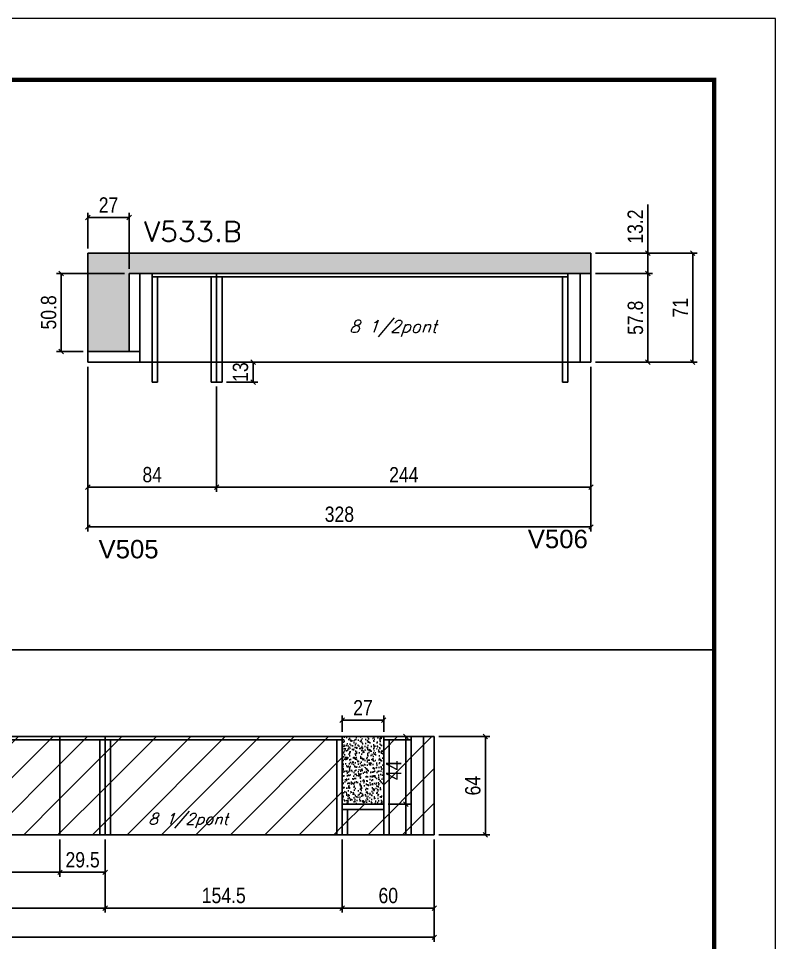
# Model space of a CAD drawing. Extents: x -21493 to -15213, y -12134 to 11887.
# Drawn here: x -20502 to -20008, y 948 to 1550 of the extents above; entities that cross this region are included whole.
import ezdxf

# ---------------------------------------------------------------- set-up
doc = ezdxf.new("R2010")
doc.units = 0
doc.linetypes.add('DASHED', pattern=[0.75, 0.5, -0.25])
for name, color, linetype in [('5', 5, 'Continuous'), ('COTA', 241, 'Continuous'), ('Painéis', 200, 'Continuous'), ('Reaproveitamento', 251, 'Continuous'), ('SARR_2.2x7', 40, 'Continuous'), ('SARR_3.5x7', 81, 'Continuous'), ('texto', 7, 'Continuous')]:
    doc.layers.add(name, color=color, linetype=linetype)
for name, color, linetype, lineweight in [('Folhas', 255, 'Continuous', 9), ('SARRAFO DE PRESSAO', 251, 'DASHED', 9), ('Texto Seção', 7, 'Continuous', 15)]:
    doc.layers.add(name, color=color, linetype=linetype, lineweight=lineweight)
doc.styles.add('COTA TECNICA', font='techl___.ttf', dxfattribs={"height": 10})
doc.styles.add('REGUA-120', font='ROMANS.shx', dxfattribs={"height": 15})
doc.styles.add('Romans', font='romans.shx')
doc.styles.get("Standard").update_dxf_attribs({"font": 'arial.ttf'})
doc.dimstyles.new('PAINEL', dxfattribs={"dimtxt": 10, "dimasz": 3, "dimexe": 3, "dimexo": 3, "dimgap": 3, "dimtad": 1, "dimdec": 1, "dimzin": 12, "dimdsep": 46, "dimtxsty": 'COTA TECNICA', "dimblk1": 'OBLIQUE', "dimblk2": 'OBLIQUE', "dimsah": 1, "dimcen": 0.9, "dimclrd": 4, "dimclre": 4, "dimclrt": 240, "dimadec": 1, "dimazin": 3, "dimtfac": 1, "dimtdec": 1, "dimtmove": 0, "dimatfit": 3, "dimfxl": 1, "dimtolj": 1, "dimtzin": 12, "dimarcsym": 0})
pattern_1 = [(45, (-160193.227, -21709.02), (-11.2253202, 11.2253202), [])]

# ---------------------------------------------------------------- blocks, each defined once
blk = doc.blocks.new('_Oblique')
at = {"color": 0, "linetype": 'ByBlock', "lineweight": -2}
blk.add_line((-0.5, -0.5), (0.5, 0.5), dxfattribs=at)
blk = doc.blocks.new('*D390')
at = {"layer": 'COTA', "color": 4, "linetype": 'ByBlock', "lineweight": -2, "transparency": 16777216}
for p, q in [((-20691.82, 1014.93), (-20691.82, 990.44)), ((-20474.82, 1014.93), (-20474.82, 990.44)), ((-20691.82, 993.44), (-20474.82, 993.44))]:
    blk.add_line(p, q, dxfattribs=at)
at = {"layer": 'Defpoints', "color": 0, "linetype": 'ByBlock', "transparency": 16777216}
for p in [(-20691.82, 1017.93), (-20474.82, 1017.93), (-20474.82, 993.44)]:
    blk.add_point(p, dxfattribs=at)
at = {"layer": 'COTA', "color": 4, "linetype": 'ByBlock', "lineweight": -2, "transparency": 16777216, "xscale": 3, "yscale": 3, "zscale": 3, "rotation": 180}
blk.add_blockref('_Oblique', (-20691.82, 993.44), dxfattribs=at)
at = {"layer": 'COTA', "color": 4, "linetype": 'ByBlock', "lineweight": -2, "transparency": 16777216, "xscale": 3, "yscale": 3, "zscale": 3}
blk.add_blockref('_Oblique', (-20474.82, 993.44), dxfattribs=at)
at = {"layer": 'COTA', "color": 240, "linetype": 'ByBlock', "transparency": 16777216, "insert": (-20583.32, 1001.51), "char_height": 10, "attachment_point": 5, "style": 'COTA TECNICA'}
blk.add_mtext('\\A1;217', dxfattribs=at)
blk = doc.blocks.new('*D391')
at = {"layer": 'COTA', "color": 4, "linetype": 'ByBlock', "lineweight": -2, "transparency": 16777216}
for p, q in [((-20474.82, 1014.93), (-20474.82, 990.44)), ((-20445.32, 1014.93), (-20445.32, 990.44)), ((-20474.82, 993.44), (-20445.32, 993.44))]:
    blk.add_line(p, q, dxfattribs=at)
at = {"layer": 'Defpoints', "color": 0, "linetype": 'ByBlock', "transparency": 16777216}
for p in [(-20474.82, 1017.93), (-20445.32, 1017.93), (-20445.32, 993.44)]:
    blk.add_point(p, dxfattribs=at)
at = {"layer": 'COTA', "color": 4, "linetype": 'ByBlock', "lineweight": -2, "transparency": 16777216, "xscale": 3, "yscale": 3, "zscale": 3, "rotation": 180}
blk.add_blockref('_Oblique', (-20474.82, 993.44), dxfattribs=at)
at = {"layer": 'COTA', "color": 4, "linetype": 'ByBlock', "lineweight": -2, "transparency": 16777216, "xscale": 3, "yscale": 3, "zscale": 3}
blk.add_blockref('_Oblique', (-20445.32, 993.44), dxfattribs=at)
at = {"layer": 'COTA', "color": 240, "linetype": 'ByBlock', "transparency": 16777216, "insert": (-20460.07, 1001.57), "char_height": 10, "attachment_point": 5, "style": 'COTA TECNICA'}
blk.add_mtext('\\A1;29.5', dxfattribs=at)
blk = doc.blocks.new('*D392')
at = {"layer": 'COTA', "color": 4, "linetype": 'ByBlock', "lineweight": -2, "transparency": 16777216}
for p, q in [((-20445.32, 1014.93), (-20445.32, 967.16)), ((-20290.82, 1014.93), (-20290.82, 967.16)), ((-20445.32, 970.16), (-20290.82, 970.16))]:
    blk.add_line(p, q, dxfattribs=at)
at = {"layer": 'Defpoints', "color": 0, "linetype": 'ByBlock', "transparency": 16777216}
for p in [(-20445.32, 1017.93), (-20290.82, 1017.93), (-20290.82, 970.16)]:
    blk.add_point(p, dxfattribs=at)
at = {"layer": 'COTA', "color": 4, "linetype": 'ByBlock', "lineweight": -2, "transparency": 16777216, "xscale": 3, "yscale": 3, "zscale": 3, "rotation": 180}
blk.add_blockref('_Oblique', (-20445.32, 970.16), dxfattribs=at)
at = {"layer": 'COTA', "color": 4, "linetype": 'ByBlock', "lineweight": -2, "transparency": 16777216, "xscale": 3, "yscale": 3, "zscale": 3}
blk.add_blockref('_Oblique', (-20290.82, 970.16), dxfattribs=at)
at = {"layer": 'COTA', "color": 240, "linetype": 'ByBlock', "transparency": 16777216, "insert": (-20368.07, 978.27), "char_height": 10, "attachment_point": 5, "style": 'COTA TECNICA'}
blk.add_mtext('\\A1;154.5', dxfattribs=at)
blk = doc.blocks.new('*D393')
at = {"layer": 'COTA', "color": 4, "linetype": 'ByBlock', "lineweight": -2, "transparency": 16777216}
for p, q in [((-20691.82, 1014.93), (-20691.82, 967.16)), ((-20445.32, 1014.93), (-20445.32, 967.16)), ((-20691.82, 970.16), (-20445.32, 970.16))]:
    blk.add_line(p, q, dxfattribs=at)
at = {"layer": 'Defpoints', "color": 0, "linetype": 'ByBlock', "transparency": 16777216}
for p in [(-20691.82, 1017.93), (-20445.32, 1017.93), (-20445.32, 970.16)]:
    blk.add_point(p, dxfattribs=at)
at = {"layer": 'COTA', "color": 4, "linetype": 'ByBlock', "lineweight": -2, "transparency": 16777216, "xscale": 3, "yscale": 3, "zscale": 3, "rotation": 180}
blk.add_blockref('_Oblique', (-20691.82, 970.16), dxfattribs=at)
at = {"layer": 'COTA', "color": 4, "linetype": 'ByBlock', "lineweight": -2, "transparency": 16777216, "xscale": 3, "yscale": 3, "zscale": 3}
blk.add_blockref('_Oblique', (-20445.32, 970.16), dxfattribs=at)
at = {"layer": 'COTA', "color": 240, "linetype": 'ByBlock', "transparency": 16777216, "insert": (-20568.57, 978.27), "char_height": 10, "attachment_point": 5, "style": 'COTA TECNICA'}
blk.add_mtext('\\A1;246.5', dxfattribs=at)
blk = doc.blocks.new('*D977')
at = {"layer": 'COTA', "color": 4, "lineweight": -2, "transparency": 16777216}
for p, q in [((-20227.82, 1081.93), (-20194.55, 1081.93)), ((-20197.55, 1017.93), (-20197.55, 1081.93)), ((-20227.82, 1017.93), (-20194.55, 1017.93))]:
    blk.add_line(p, q, dxfattribs=at)
at = {"layer": 'Defpoints', "color": 0, "transparency": 16777216}
for p in [(-20230.82, 1081.93), (-20197.55, 1081.93), (-20230.82, 1017.93)]:
    blk.add_point(p, dxfattribs=at)
at = {"layer": 'COTA', "color": 4, "lineweight": -2, "transparency": 16777216, "xscale": 3, "yscale": 3, "zscale": 3}
for p, rotation in [((-20197.55, 1081.93), 90), ((-20197.55, 1017.93), 270)]:
    blk.add_blockref('_Oblique', p, dxfattribs=dict(at, rotation=rotation))
at = {"layer": 'COTA', "color": 240, "transparency": 16777216, "insert": (-20205.66, 1049.93), "char_height": 10, "attachment_point": 5, "rotation": 90, "style": 'COTA TECNICA'}
blk.add_mtext('\\A1;64', dxfattribs=at)
blk = doc.blocks.new('*D978')
at = {"layer": 'COTA', "color": 4, "lineweight": -2, "ltscale": 25, "transparency": 16777216}
for p, q in [((-20964.82, 1014.93), (-20964.82, 948.08)), ((-20230.82, 1014.93), (-20230.82, 948.08)), ((-20964.82, 951.08), (-20230.82, 951.08))]:
    blk.add_line(p, q, dxfattribs=at)
at = {"layer": 'Defpoints', "color": 0, "ltscale": 25, "transparency": 16777216}
for p in [(-20964.82, 1017.93), (-20230.82, 1017.93), (-20230.82, 951.08)]:
    blk.add_point(p, dxfattribs=at)
at = {"layer": 'COTA', "color": 4, "lineweight": -2, "ltscale": 25, "transparency": 16777216, "xscale": 3, "yscale": 3, "zscale": 3, "rotation": 180}
blk.add_blockref('_Oblique', (-20964.82, 951.08), dxfattribs=at)
at = {"layer": 'COTA', "color": 4, "lineweight": -2, "ltscale": 25, "transparency": 16777216, "xscale": 3, "yscale": 3, "zscale": 3}
blk.add_blockref('_Oblique', (-20230.82, 951.08), dxfattribs=at)
at = {"layer": 'COTA', "color": 240, "ltscale": 25, "transparency": 16777216, "insert": (-20597.82, 959.3), "char_height": 10, "attachment_point": 5, "style": 'COTA TECNICA'}
blk.add_mtext('\\A1;734', dxfattribs=at)
blk = doc.blocks.new('*D982')
at = {"layer": 'COTA', "color": 4, "lineweight": -2, "ltscale": 25, "transparency": 16777216}
for p, q in [((-20290.82, 1014.93), (-20290.82, 967.16)), ((-20230.82, 1014.93), (-20230.82, 967.16)), ((-20290.82, 970.16), (-20230.82, 970.16))]:
    blk.add_line(p, q, dxfattribs=at)
at = {"layer": 'Defpoints', "color": 0, "ltscale": 25, "transparency": 16777216}
for p in [(-20290.82, 1017.93), (-20230.82, 1017.93), (-20230.82, 970.16)]:
    blk.add_point(p, dxfattribs=at)
at = {"layer": 'COTA', "color": 4, "lineweight": -2, "ltscale": 25, "transparency": 16777216, "xscale": 3, "yscale": 3, "zscale": 3, "rotation": 180}
blk.add_blockref('_Oblique', (-20290.82, 970.16), dxfattribs=at)
at = {"layer": 'COTA', "color": 4, "lineweight": -2, "ltscale": 25, "transparency": 16777216, "xscale": 3, "yscale": 3, "zscale": 3}
blk.add_blockref('_Oblique', (-20230.82, 970.16), dxfattribs=at)
at = {"layer": 'COTA', "color": 240, "ltscale": 25, "transparency": 16777216, "insert": (-20260.82, 978.26), "char_height": 10, "attachment_point": 5, "style": 'COTA TECNICA'}
blk.add_mtext('\\A1;60', dxfattribs=at)
blk = doc.blocks.new('*D983')
at = {"layer": 'COTA', "color": 4, "lineweight": -2, "ltscale": 25, "transparency": 16777216}
for p, q in [((-20260.82, 1081.93), (-20246.32, 1081.93)), ((-20249.32, 1081.93), (-20249.32, 1037.93)), ((-20260.82, 1037.93), (-20246.32, 1037.93))]:
    blk.add_line(p, q, dxfattribs=at)
at = {"layer": 'Defpoints', "color": 0, "ltscale": 25, "transparency": 16777216}
for p in [(-20263.82, 1081.93), (-20263.82, 1037.93), (-20249.32, 1037.93)]:
    blk.add_point(p, dxfattribs=at)
at = {"layer": 'COTA', "color": 4, "lineweight": -2, "ltscale": 25, "transparency": 16777216, "xscale": 3, "yscale": 3, "zscale": 3}
for p, rotation in [((-20249.32, 1081.93), 90), ((-20249.32, 1037.93), 270)]:
    blk.add_blockref('_Oblique', p, dxfattribs=dict(at, rotation=rotation))
at = {"layer": 'COTA', "color": 240, "ltscale": 25, "transparency": 16777216, "insert": (-20257.39, 1059.93), "char_height": 10, "attachment_point": 5, "rotation": 90, "style": 'COTA TECNICA'}
blk.add_mtext('\\A1;44', dxfattribs=at)
blk = doc.blocks.new('*D984')
at = {"layer": 'COTA', "color": 4, "lineweight": -2, "ltscale": 25, "transparency": 16777216}
for p, q in [((-20290.82, 1084.93), (-20290.82, 1095.66)), ((-20290.82, 1092.66), (-20263.82, 1092.66)), ((-20263.82, 1084.93), (-20263.82, 1095.66))]:
    blk.add_line(p, q, dxfattribs=at)
at = {"layer": 'Defpoints', "color": 0, "ltscale": 25, "transparency": 16777216}
for p in [(-20263.82, 1092.66), (-20290.82, 1081.93), (-20263.82, 1081.93)]:
    blk.add_point(p, dxfattribs=at)
at = {"layer": 'COTA', "color": 4, "lineweight": -2, "ltscale": 25, "transparency": 16777216, "xscale": 3, "yscale": 3, "zscale": 3, "rotation": 180}
blk.add_blockref('_Oblique', (-20290.82, 1092.66), dxfattribs=at)
at = {"layer": 'COTA', "color": 4, "lineweight": -2, "ltscale": 25, "transparency": 16777216, "xscale": 3, "yscale": 3, "zscale": 3}
blk.add_blockref('_Oblique', (-20263.82, 1092.66), dxfattribs=at)
at = {"layer": 'COTA', "color": 240, "ltscale": 25, "transparency": 16777216, "insert": (-20277.32, 1100.73), "char_height": 10, "attachment_point": 5, "style": 'COTA TECNICA'}
blk.add_mtext('\\A1;27', dxfattribs=at)
blk = doc.blocks.new('*D1034')
at = {"layer": 'COTA', "color": 4, "lineweight": -2, "ltscale": 25, "transparency": 16777216}
for p, q in [((-20456.69, 1323.04), (-20456.69, 1215.56)), ((-20128.69, 1323.04), (-20128.69, 1215.56)), ((-20456.69, 1218.56), (-20128.69, 1218.56))]:
    blk.add_line(p, q, dxfattribs=at)
at = {"layer": 'Defpoints', "color": 0, "ltscale": 25, "transparency": 16777216}
for p in [(-20456.69, 1326.04), (-20128.69, 1326.04), (-20128.69, 1218.56)]:
    blk.add_point(p, dxfattribs=at)
at = {"layer": 'COTA', "color": 4, "lineweight": -2, "ltscale": 25, "transparency": 16777216, "xscale": 3, "yscale": 3, "zscale": 3, "rotation": 180}
blk.add_blockref('_Oblique', (-20456.69, 1218.56), dxfattribs=at)
at = {"layer": 'COTA', "color": 4, "lineweight": -2, "ltscale": 25, "transparency": 16777216, "xscale": 3, "yscale": 3, "zscale": 3}
blk.add_blockref('_Oblique', (-20128.69, 1218.56), dxfattribs=at)
at = {"layer": 'COTA', "color": 240, "ltscale": 25, "transparency": 16777216, "insert": (-20292.69, 1226.8), "char_height": 10, "attachment_point": 5, "style": 'COTA TECNICA'}
blk.add_mtext('\\A1;328', dxfattribs=at)
blk = doc.blocks.new('*D1035')
at = {"layer": 'COTA', "color": 4, "lineweight": -2, "ltscale": 25, "transparency": 16777216}
for p, q in [((-20128.69, 1323.04), (-20128.69, 1241.55)), ((-20372.69, 1310.04), (-20372.69, 1241.55)), ((-20128.69, 1244.55), (-20372.69, 1244.55))]:
    blk.add_line(p, q, dxfattribs=at)
at = {"layer": 'Defpoints', "color": 0, "ltscale": 25, "transparency": 16777216}
for p in [(-20128.69, 1326.04), (-20372.69, 1313.04), (-20372.69, 1244.55)]:
    blk.add_point(p, dxfattribs=at)
at = {"layer": 'COTA', "color": 4, "lineweight": -2, "ltscale": 25, "transparency": 16777216, "xscale": 3, "yscale": 3, "zscale": 3, "rotation": 180}
blk.add_blockref('_Oblique', (-20372.69, 1244.55), dxfattribs=at)
at = {"layer": 'COTA', "color": 4, "lineweight": -2, "ltscale": 25, "transparency": 16777216, "xscale": 3, "yscale": 3, "zscale": 3}
blk.add_blockref('_Oblique', (-20128.69, 1244.55), dxfattribs=at)
at = {"layer": 'COTA', "color": 240, "ltscale": 25, "transparency": 16777216, "insert": (-20250.69, 1252.62), "char_height": 10, "attachment_point": 5, "style": 'COTA TECNICA'}
blk.add_mtext('\\A1;244', dxfattribs=at)
blk = doc.blocks.new('*D439')
at = {"layer": 'COTA', "color": 4, "lineweight": -2, "ltscale": 25, "transparency": 16777216}
for p, q in [((-20456.69, 1323.04), (-20456.69, 1241.55)), ((-20372.69, 1310.04), (-20372.69, 1241.55)), ((-20372.69, 1244.55), (-20456.69, 1244.55))]:
    blk.add_line(p, q, dxfattribs=at)
at = {"layer": 'Defpoints', "color": 0, "ltscale": 25, "transparency": 16777216}
for p in [(-20456.69, 1326.04), (-20372.69, 1313.04), (-20456.69, 1244.55)]:
    blk.add_point(p, dxfattribs=at)
at = {"layer": 'COTA', "color": 4, "lineweight": -2, "ltscale": 25, "transparency": 16777216, "xscale": 3, "yscale": 3, "zscale": 3, "rotation": 180}
blk.add_blockref('_Oblique', (-20456.69, 1244.55), dxfattribs=at)
at = {"layer": 'COTA', "color": 4, "lineweight": -2, "ltscale": 25, "transparency": 16777216, "xscale": 3, "yscale": 3, "zscale": 3}
blk.add_blockref('_Oblique', (-20372.69, 1244.55), dxfattribs=at)
at = {"layer": 'COTA', "color": 240, "ltscale": 25, "transparency": 16777216, "insert": (-20414.69, 1252.64), "char_height": 10, "attachment_point": 5, "style": 'COTA TECNICA'}
blk.add_mtext('\\A1;84', dxfattribs=at)
blk = doc.blocks.new('*D440')
at = {"layer": 'Defpoints', "color": 0, "ltscale": 25, "transparency": 16777216}
for p in [(-20456.69, 1420.4), (-20456.69, 1397.04), (-20429.69, 1383.84)]:
    blk.add_point(p, dxfattribs=at)
at = {"layer": 'SARR_3.5x7', "color": 4, "lineweight": -2, "ltscale": 25, "transparency": 16777216}
for p, q in [((-20456.69, 1400.04), (-20456.69, 1423.4)), ((-20429.69, 1386.84), (-20429.69, 1423.4)), ((-20429.69, 1420.4), (-20456.69, 1420.4))]:
    blk.add_line(p, q, dxfattribs=at)
at = {"layer": 'SARR_3.5x7', "color": 4, "lineweight": -2, "ltscale": 25, "transparency": 16777216, "xscale": 3, "yscale": 3, "zscale": 3, "rotation": 180}
blk.add_blockref('_Oblique', (-20456.69, 1420.4), dxfattribs=at)
at = {"layer": 'SARR_3.5x7', "color": 4, "lineweight": -2, "ltscale": 25, "transparency": 16777216, "xscale": 3, "yscale": 3, "zscale": 3}
blk.add_blockref('_Oblique', (-20429.69, 1420.4), dxfattribs=at)
at = {"layer": 'SARR_3.5x7', "color": 240, "ltscale": 25, "transparency": 16777216, "insert": (-20443.19, 1428.47), "char_height": 10, "attachment_point": 5, "style": 'COTA TECNICA'}
blk.add_mtext('\\A1;27', dxfattribs=at)
blk = doc.blocks.new('*D1036')
at = {"layer": 'Defpoints', "color": 0, "ltscale": 25, "transparency": 16777216}
for p in [(-20128.69, 1383.84), (-20128.69, 1326.04), (-20091.58, 1326.04)]:
    blk.add_point(p, dxfattribs=at)
at = {"layer": 'SARR_3.5x7', "color": 4, "lineweight": -2, "ltscale": 25, "transparency": 16777216}
for p, q in [((-20125.69, 1383.84), (-20088.58, 1383.84)), ((-20091.58, 1383.84), (-20091.58, 1326.04)), ((-20125.69, 1326.04), (-20088.58, 1326.04))]:
    blk.add_line(p, q, dxfattribs=at)
at = {"layer": 'SARR_3.5x7', "color": 4, "lineweight": -2, "ltscale": 25, "transparency": 16777216, "xscale": 3, "yscale": 3, "zscale": 3}
for p, rotation in [((-20091.58, 1383.84), 90), ((-20091.58, 1326.04), 270)]:
    blk.add_blockref('_Oblique', p, dxfattribs=dict(at, rotation=rotation))
at = {"layer": 'SARR_3.5x7', "color": 240, "ltscale": 25, "transparency": 16777216, "insert": (-20099.71, 1354.94), "char_height": 10, "attachment_point": 5, "rotation": 90, "style": 'COTA TECNICA'}
blk.add_mtext('\\A1;57.8', dxfattribs=at)
blk = doc.blocks.new('*D1037')
at = {"layer": 'Defpoints', "color": 0, "ltscale": 25, "transparency": 16777216}
for p in [(-20128.69, 1397.04), (-20091.58, 1397.04), (-20128.69, 1383.84)]:
    blk.add_point(p, dxfattribs=at)
at = {"layer": 'SARR_3.5x7', "color": 4, "lineweight": -2, "ltscale": 25, "transparency": 16777216}
for p, q in [((-20091.58, 1397.04), (-20091.58, 1428.77)), ((-20125.69, 1397.04), (-20088.58, 1397.04)), ((-20091.58, 1383.84), (-20091.58, 1397.04)), ((-20125.69, 1383.84), (-20088.58, 1383.84))]:
    blk.add_line(p, q, dxfattribs=at)
at = {"layer": 'SARR_3.5x7', "color": 4, "lineweight": -2, "ltscale": 25, "transparency": 16777216, "xscale": 3, "yscale": 3, "zscale": 3}
for p, rotation in [((-20091.58, 1397.04), 90), ((-20091.58, 1383.84), 270)]:
    blk.add_blockref('_Oblique', p, dxfattribs=dict(at, rotation=rotation))
at = {"layer": 'SARR_3.5x7', "color": 240, "ltscale": 25, "transparency": 16777216, "insert": (-20099.8, 1414.4), "char_height": 10, "attachment_point": 5, "rotation": 90, "style": 'COTA TECNICA'}
blk.add_mtext('\\A1;13.2', dxfattribs=at)
blk = doc.blocks.new('*D1038')
at = {"layer": 'Defpoints', "color": 0, "ltscale": 25, "transparency": 16777216}
for p in [(-20128.69, 1397.04), (-20128.69, 1326.04), (-20062.4, 1326.04)]:
    blk.add_point(p, dxfattribs=at)
at = {"layer": 'SARR_3.5x7', "color": 4, "lineweight": -2, "ltscale": 25, "transparency": 16777216}
for p, q in [((-20125.69, 1397.04), (-20059.4, 1397.04)), ((-20062.4, 1397.04), (-20062.4, 1326.04)), ((-20125.69, 1326.04), (-20059.4, 1326.04))]:
    blk.add_line(p, q, dxfattribs=at)
at = {"layer": 'SARR_3.5x7', "color": 4, "lineweight": -2, "ltscale": 25, "transparency": 16777216, "xscale": 3, "yscale": 3, "zscale": 3}
for p, rotation in [((-20062.4, 1397.04), 90), ((-20062.4, 1326.04), 270)]:
    blk.add_blockref('_Oblique', p, dxfattribs=dict(at, rotation=rotation))
at = {"layer": 'SARR_3.5x7', "color": 240, "ltscale": 25, "transparency": 16777216, "insert": (-20070.47, 1361.54), "char_height": 10, "attachment_point": 5, "rotation": 90, "style": 'COTA TECNICA'}
blk.add_mtext('\\A1;71', dxfattribs=at)
blk = doc.blocks.new('*D1039')
at = {"layer": 'Defpoints', "color": 0, "ltscale": 25, "transparency": 16777216}
for p in [(-20429.69, 1383.84), (-20474.05, 1333.04), (-20456.69, 1333.04)]:
    blk.add_point(p, dxfattribs=at)
at = {"layer": 'SARR_3.5x7', "color": 4, "lineweight": -2, "ltscale": 25, "transparency": 16777216}
for p, q in [((-20432.69, 1383.84), (-20477.05, 1383.84)), ((-20474.05, 1383.84), (-20474.05, 1333.04)), ((-20459.69, 1333.04), (-20477.05, 1333.04))]:
    blk.add_line(p, q, dxfattribs=at)
at = {"layer": 'SARR_3.5x7', "color": 4, "lineweight": -2, "ltscale": 25, "transparency": 16777216, "xscale": 3, "yscale": 3, "zscale": 3}
for p, rotation in [((-20474.05, 1383.84), 90), ((-20474.05, 1333.04), 270)]:
    blk.add_blockref('_Oblique', p, dxfattribs=dict(at, rotation=rotation))
at = {"layer": 'SARR_3.5x7', "color": 240, "ltscale": 25, "transparency": 16777216, "insert": (-20482.18, 1358.44), "char_height": 10, "attachment_point": 5, "rotation": 90, "style": 'COTA TECNICA'}
blk.add_mtext('\\A1;50.8', dxfattribs=at)
blk = doc.blocks.new('*D1041')
at = {"layer": 'Defpoints', "color": 0, "ltscale": 25, "transparency": 16777216}
for p in [(-20369.19, 1326.04), (-20348.92, 1326.04), (-20369.19, 1313.04)]:
    blk.add_point(p, dxfattribs=at)
at = {"layer": 'SARR_3.5x7', "color": 4, "lineweight": -2, "ltscale": 25, "transparency": 16777216}
for p, q in [((-20366.19, 1326.04), (-20345.92, 1326.04)), ((-20348.92, 1313.04), (-20348.92, 1326.04)), ((-20366.19, 1313.04), (-20345.92, 1313.04))]:
    blk.add_line(p, q, dxfattribs=at)
at = {"layer": 'SARR_3.5x7', "color": 4, "lineweight": -2, "ltscale": 25, "transparency": 16777216, "xscale": 3, "yscale": 3, "zscale": 3}
for p, rotation in [((-20348.92, 1326.04), 90), ((-20348.92, 1313.04), 270)]:
    blk.add_blockref('_Oblique', p, dxfattribs=dict(at, rotation=rotation))
at = {"layer": 'SARR_3.5x7', "color": 240, "ltscale": 25, "transparency": 16777216, "insert": (-20357.14, 1319.54), "char_height": 10, "attachment_point": 5, "rotation": 90, "style": 'COTA TECNICA'}
blk.add_mtext('\\A1;13', dxfattribs=at)
blk = doc.blocks.new('9999999999')
at = {"layer": 'Folhas'}
blk.add_lwpolyline([(98138.98, 34190.21), (99623.98, 34190.21), (99623.98, 35240.21), (98138.98, 35240.21)], close=True, dxfattribs=at)
at = {"layer": 'Folhas', "color": 30, "const_width": 3}
blk.add_lwpolyline([(98213.98, 34230.21), (99583.98, 34230.21), (99583.98, 35200.21), (98213.98, 35200.21)], close=True, dxfattribs=at)

msp = doc.modelspace()

# ---------------------------------------------------------------- hatches: boundary and pattern name
at = {"layer": 'COTA', "linetype": 'ByBlock'}
h = msp.add_hatch(dxfattribs=at)
h.set_pattern_fill('AR-CONC', color=256, scale=0.03)
h.set_pattern_definition([(50, (-161267.2238, -23755.5845), (5.46554007, -0.47817257), [0.5715, -6.2865]), (355, (-161267.224, -23755.5845), (-1.05730264, 5.73170536), [0.4572, -5.02921753]), (100.4514447, (-161266.7683, -23755.6243), (4.40823741, 5.25353256), [0.48570026, -5.34270734]), (46.1842, (-161267.224, -23754.0605), (8.13237123, -1.26126984), [0.85725, -9.42975]), (96.6355576, (-161266.546, -23754.1656), (7.122124, 7.42278374), [0.7285507, -8.01406824]), (351.184151, (-161267.224, -23754.0605), (7.122124, 7.42278374), [0.685799, -7.54379196]), (21, (-161266.4618, -23754.4415), (4.54843174, -3.06795595), [0.5715, -6.2865]), (326, (-161266.462, -23754.4415), (1.85406085, 5.52563898), [0.4572, -5.0292]), (71.451445, (-161266.0827, -23754.697), (6.40249258, 2.45768307), [0.48570026, -5.34269813]), (37.5, (-161267.2238, -23755.5845), (0.092658098, 2.536651166), [0, -4.96824, 0, -5.1054, 0, -5.04825]), (7.5, (-161267.2238, -23755.5845), (2.004589875, 3.005417245), [0, -2.91084, 0, -4.85394, 0, -1.92405]), (327.5, (-161268.923, -23755.5845), (4.067717855, -0.17186232), [0, -1.905, 0, -5.9436, 0, -7.8867]), (317.5, (-161269.685, -23755.5845), (4.44387544, 0.76279473), [0, -2.4765, 0, -3.94716, 0, -5.6007])])
h.paths.add_polyline_path([(-20429.69, 1383.84), (-20128.69, 1383.84), (-20128.69, 1397.04), (-20456.69, 1397.04), (-20456.69, 1333.04), (-20429.69, 1333.04)])
at = {"layer": 'COTA', "ltscale": 25}
h = msp.add_hatch(dxfattribs=at)
h.set_pattern_fill('AR-CONC', color=256, scale=0.03)
h.set_pattern_definition([(50, (-161828.227, -21709.0207), (5.46554007, -0.47817257), [0.5715, -6.2865]), (355, (-161828.227, -21709.0207), (-1.05730264, 5.73170536), [0.4572, -5.02921753]), (100.4514447, (-161827.7715, -21709.0605), (4.40823741, 5.25353256), [0.48570026, -5.34270734]), (46.1842, (-161828.227, -21707.497), (8.13237123, -1.26126984), [0.85725, -9.42975]), (96.6355576, (-161827.549, -21707.602), (7.122124, 7.42278374), [0.7285507, -8.01406824]), (351.184151, (-161828.227, -21707.497), (7.122124, 7.42278374), [0.685799, -7.54379196]), (21, (-161827.465, -21707.8777), (4.54843174, -3.06795595), [0.5715, -6.2865]), (326, (-161827.465, -21707.8777), (1.85406085, 5.52563898), [0.4572, -5.0292]), (71.451445, (-161827.086, -21708.1333), (6.40249258, 2.45768307), [0.48570026, -5.34269813]), (37.5, (-161828.227, -21709.0207), (0.092658098, 2.536651166), [0, -4.96824, 0, -5.1054, 0, -5.04825]), (7.5, (-161828.227, -21709.0207), (2.004589875, 3.005417245), [0, -2.91084, 0, -4.85394, 0, -1.92405]), (327.5, (-161829.9262, -21709.0207), (4.067717855, -0.17186232), [0, -1.905, 0, -5.9436, 0, -7.8867]), (317.5, (-161830.6882, -21709.0207), (4.44387544, 0.76279473), [0, -2.4765, 0, -3.94716, 0, -5.6007])])
h.paths.add_polyline_path([(-20263.82, 1081.93), (-20290.82, 1081.93), (-20290.82, 1037.93), (-20263.82, 1037.93)])
at = {"layer": 'Reaproveitamento', "ltscale": 25}
h = msp.add_hatch(dxfattribs=at)
h.set_pattern_fill('ANSI31', color=256, scale=5)
h.set_pattern_definition(pattern_1)
h.paths.add_polyline_path([(-20474.82, 1017.93), (-20474.82, 1081.93), (-20691.82, 1081.93), (-20691.82, 1017.93)])
h.paths.add_polyline_path([(-20623.36, 1019.82), (-20561.88, 1019.82), (-20556.88, 1034.34), (-20618.36, 1034.34)], flags=24)
h = msp.add_hatch(dxfattribs=at)
h.set_pattern_fill('ANSI31', color=256, scale=5)
h.set_pattern_definition(pattern_1)
h.paths.add_polyline_path([(-20445.32, 1081.93), (-20474.82, 1081.93), (-20474.82, 1017.93), (-20445.32, 1017.93)])
h = msp.add_hatch(dxfattribs=at)
h.set_pattern_fill('ANSI31', color=256, scale=5)
h.set_pattern_definition(pattern_1)
h.paths.add_polyline_path([(-20290.82, 1017.93), (-20290.82, 1037.93), (-20290.82, 1081.93), (-20445.32, 1081.93), (-20445.32, 1017.93)])
h = msp.add_hatch(dxfattribs=at)
h.set_pattern_fill('ANSI31', color=256, scale=5)
h.set_pattern_definition(pattern_1)
h.paths.add_polyline_path([(-20230.82, 1017.93), (-20230.82, 1081.93), (-20263.82, 1081.93), (-20263.82, 1037.93), (-20290.82, 1037.93), (-20290.82, 1017.93)])

# ---------------------------------------------------------------- linework, layer by layer
at = {"layer": 'COTA', "linetype": 'ByBlock'}
for p, q in [((-20128.69, 1397.04), (-20456.69, 1397.04)), ((-20456.69, 1333.04), (-20456.69, 1397.04)), ((-20128.69, 1383.84), (-20128.69, 1397.04)), ((-21418.41, 1138.49), (-20048.41, 1138.49))]:
    msp.add_line(p, q, dxfattribs=at)
at = {"layer": 'COTA', "ltscale": 25}
msp.add_line((-20263.82, 1081.93), (-20290.82, 1081.93), dxfattribs=at)
at = {"layer": 'Painéis'}
for p, q in [((-20128.69, 1383.84), (-20429.69, 1383.84)), ((-20429.69, 1333.04), (-20456.69, 1333.04)), ((-20128.69, 1326.04), (-20456.69, 1326.04))]:
    msp.add_line(p, q, dxfattribs=at)
at = {"layer": 'Painéis', "ltscale": 25}
for p, q in [((-20429.69, 1333.04), (-20429.69, 1383.84)), ((-20372.69, 1326.04), (-20372.69, 1383.84)), ((-20128.69, 1326.04), (-20128.69, 1383.84)), ((-20456.69, 1326.04), (-20456.69, 1333.04)), ((-20290.82, 1037.93), (-20290.82, 1017.93))]:
    msp.add_line(p, q, dxfattribs=at)
at = {"layer": 'Painéis', "linetype": 'ByBlock'}
for p, q in [((-20290.82, 1081.93), (-20691.82, 1081.93)), ((-20474.82, 1017.93), (-20474.82, 1081.93)), ((-20445.32, 1017.93), (-20445.32, 1081.93)), ((-20290.82, 1037.93), (-20290.82, 1081.93)), ((-20263.82, 1037.93), (-20263.82, 1081.93)), ((-20230.82, 1081.93), (-20263.82, 1081.93)), ((-20230.82, 1017.93), (-20230.82, 1081.93)), ((-20230.82, 1065.73), (-20230.82, 1065.73)), ((-20263.82, 1037.93), (-20290.82, 1037.93)), ((-20691.82, 1017.93), (-20230.82, 1017.93))]:
    msp.add_line(p, q, dxfattribs=at)
at = {"layer": 'SARR_2.2x7', "linetype": 'Continuous'}
for p, q in [((-20422.69, 1333.04), (-20422.69, 1383.84)), ((-20372.69, 1381.64), (-20414.69, 1381.64)), ((-20143.69, 1381.64), (-20372.69, 1381.64)), ((-20135.69, 1326.04), (-20135.69, 1383.84)), ((-20422.69, 1333.04), (-20429.69, 1333.04)), ((-20422.69, 1333.04), (-20422.69, 1326.04)), ((-20422.69, 1326.04), (-20456.69, 1326.04)), ((-20290.82, 1079.73), (-20676.82, 1079.73)), ((-20245.82, 1079.73), (-20263.82, 1079.73)), ((-20237.82, 1017.93), (-20237.82, 1081.93)), ((-20263.82, 1034.43), (-20290.82, 1034.43))]:
    msp.add_line(p, q, dxfattribs=at)
at = {"layer": 'SARR_3.5x7'}
for p, q in [((-20414.69, 1383.84), (-20414.69, 1313.04)), ((-20411.19, 1381.64), (-20411.19, 1313.04)), ((-20376.19, 1381.64), (-20376.19, 1313.04)), ((-20369.19, 1381.64), (-20369.19, 1313.04)), ((-20147.19, 1381.64), (-20147.19, 1313.04)), ((-20143.69, 1383.84), (-20143.69, 1313.04)), ((-20448.82, 1079.73), (-20448.82, 1017.93)), ((-20441.82, 1079.73), (-20441.82, 1017.93)), ((-20294.32, 1017.93), (-20294.32, 1079.73)), ((-20263.82, 1017.93), (-20263.82, 1079.73)), ((-20260.32, 1017.93), (-20260.32, 1079.73)), ((-20249.32, 1079.73), (-20249.32, 1017.93)), ((-20245.82, 1017.93), (-20245.82, 1081.93)), ((-20287.32, 1034.43), (-20287.32, 1017.93))]:
    msp.add_line(p, q, dxfattribs=at)
at = {"layer": 'SARR_3.5x7', "ltscale": 25}
for p, q in [((-20372.69, 1326.04), (-20372.69, 1313.04)), ((-20414.69, 1313.04), (-20411.19, 1313.04)), ((-20376.19, 1313.04), (-20369.19, 1313.04)), ((-20147.19, 1313.04), (-20143.69, 1313.04))]:
    msp.add_line(p, q, dxfattribs=at)

# ---------------------------------------------------------------- block references
at = {"layer": 'SARRAFO DE PRESSAO', "color": 6, "linetype": 'ByBlock'}
msp.add_blockref('9999999999', (-119632.39, -33690.15), dxfattribs=at)

# ---------------------------------------------------------------- texts
at = {"layer": '5', "linetype": 'Continuous'}
for s, p in [('V506', (-20169.89, 1204.75)), ('V505', (-20449.68, 1198.13))]:
    msp.add_text(s, height=12, rotation=0.00004, dxfattribs=at).set_placement(p)
at = {"layer": 'texto', "color": 2, "attachment_point": 5, "style": 'Romans'}
for insert, char_height in [((-20257.75, 1347.96), 8), ((-20391.31, 1027.08), 7.2737)]:
    msp.add_mtext('{\\Q19;\\C256;8 1/2pont}', dxfattribs=dict(at, insert=insert, char_height=char_height))
at = {"layer": 'Texto Seção', "style": 'REGUA-120', "width": 1.05}
msp.add_text('V533.B', height=13, dxfattribs=at).set_placement((-20420.15, 1404.65))

# ---------------------------------------------------------------- dimensions: what is measured, and where the dimension line sits
at = {"layer": 'COTA', "ltscale": 25}
for base, p1, p2, angle, picture, middle in [((-20128.69, 1218.56), (-20456.69, 1326.04), (-20128.69, 1326.04), 180, '*D1034', (-20292.69, 1226.8)), ((-20372.69, 1244.55), (-20128.69, 1326.04), (-20372.69, 1313.04), 180, '*D1035', (-20250.69, 1252.62)), ((-20249.32, 1037.93), (-20263.82, 1081.93), (-20263.82, 1037.93), 90, '*D983', (-20257.39, 1059.93))]:
    dim = msp.add_linear_dim(base=base, p1=p1, p2=p2, angle=angle, dimstyle='PAINEL', dxfattribs=at)
    dim.commit()
    dim.dimension.update_dxf_attribs({"geometry": picture, "text_midpoint": middle})
dim = msp.add_linear_dim(base=(-20456.69, 1244.55), p1=(-20372.69, 1313.04), p2=(-20456.69, 1326.04), angle=180, dimstyle='PAINEL', override={"dimtmove": 1}, dxfattribs=at)
dim.commit()
dim.dimension.update_dxf_attribs({"geometry": '*D439', "text_midpoint": (-20414.69, 1252.64)})
for base, p1, p2, picture, middle in [((-20263.82, 1092.66), (-20290.82, 1081.93), (-20263.82, 1081.93), '*D984', (-20277.32, 1100.73)), ((-20230.82, 951.08), (-20964.82, 1017.93), (-20230.82, 1017.93), '*D978', (-20597.82, 959.3)), ((-20230.82, 970.16), (-20290.82, 1017.93), (-20230.82, 1017.93), '*D982', (-20260.82, 978.26))]:
    dim = msp.add_linear_dim(base=base, p1=p1, p2=p2, dimstyle='PAINEL', dxfattribs=at)
    dim.commit()
    dim.dimension.update_dxf_attribs({"geometry": picture, "text_midpoint": middle})
at = {"layer": 'COTA'}
dim = msp.add_linear_dim(base=(-20197.55, 1081.93), p1=(-20230.82, 1017.93), p2=(-20230.82, 1081.93), angle=90, dimstyle='PAINEL', dxfattribs=at)
dim.commit()
dim.dimension.update_dxf_attribs({"geometry": '*D977', "text_midpoint": (-20205.66, 1049.93)})
at = {"layer": 'COTA', "linetype": 'ByBlock'}
for base, p2, picture, middle in [((-20474.82, 993.44), (-20474.82, 1017.93), '*D390', (-20583.32, 1001.51)), ((-20445.32, 970.16), (-20445.32, 1017.93), '*D393', (-20568.57, 978.27))]:
    dim = msp.add_linear_dim(base=base, p1=(-20691.82, 1017.93), p2=p2, dimstyle='PAINEL', dxfattribs=at)
    dim.commit()
    dim.dimension.update_dxf_attribs({"geometry": picture, "text_midpoint": middle})
dim = msp.add_linear_dim(base=(-20445.32, 993.44), p1=(-20474.82, 1017.93), p2=(-20445.32, 1017.93), dimstyle='PAINEL', override={"dimtmove": 1}, dxfattribs=at)
dim.commit()
dim.dimension.update_dxf_attribs({"geometry": '*D391', "text_midpoint": (-20460.07, 993.44), "dimtype": 160})
dim = msp.add_linear_dim(base=(-20290.82, 970.16), p1=(-20445.32, 1017.93), p2=(-20290.82, 1017.93), dimstyle='PAINEL', override={"dimtmove": 1}, dxfattribs=at)
dim.commit()
dim.dimension.update_dxf_attribs({"geometry": '*D392', "text_midpoint": (-20368.07, 978.27)})
at = {"layer": 'SARR_3.5x7', "ltscale": 25}
for base, p1, p2, angle, picture, middle in [((-20456.69, 1420.4), (-20429.69, 1383.84), (-20456.69, 1397.04), 180, '*D440', (-20443.19, 1428.47)), ((-20091.58, 1397.04), (-20128.69, 1383.84), (-20128.69, 1397.04), 90, '*D1037', (-20099.8, 1414.4)), ((-20062.4, 1326.04), (-20128.69, 1397.04), (-20128.69, 1326.04), 90, '*D1038', (-20070.47, 1361.54)), ((-20474.05, 1333.04), (-20429.69, 1383.84), (-20456.69, 1333.04), 90, '*D1039', (-20482.18, 1358.44)), ((-20091.58, 1326.04), (-20128.69, 1383.84), (-20128.69, 1326.04), 90, '*D1036', (-20099.71, 1354.94))]:
    dim = msp.add_linear_dim(base=base, p1=p1, p2=p2, angle=angle, dimstyle='PAINEL', dxfattribs=at)
    dim.commit()
    dim.dimension.update_dxf_attribs({"geometry": picture, "text_midpoint": middle})
dim = msp.add_linear_dim(base=(-20348.92, 1326.04), p1=(-20369.19, 1313.04), p2=(-20369.19, 1326.04), angle=90, dimstyle='PAINEL', dxfattribs=at)
dim.commit()
dim.dimension.update_dxf_attribs({"geometry": '*D1041', "text_midpoint": (-20348.92, 1319.54), "dimtype": 160})

doc.saveas('drawing.dxf')
